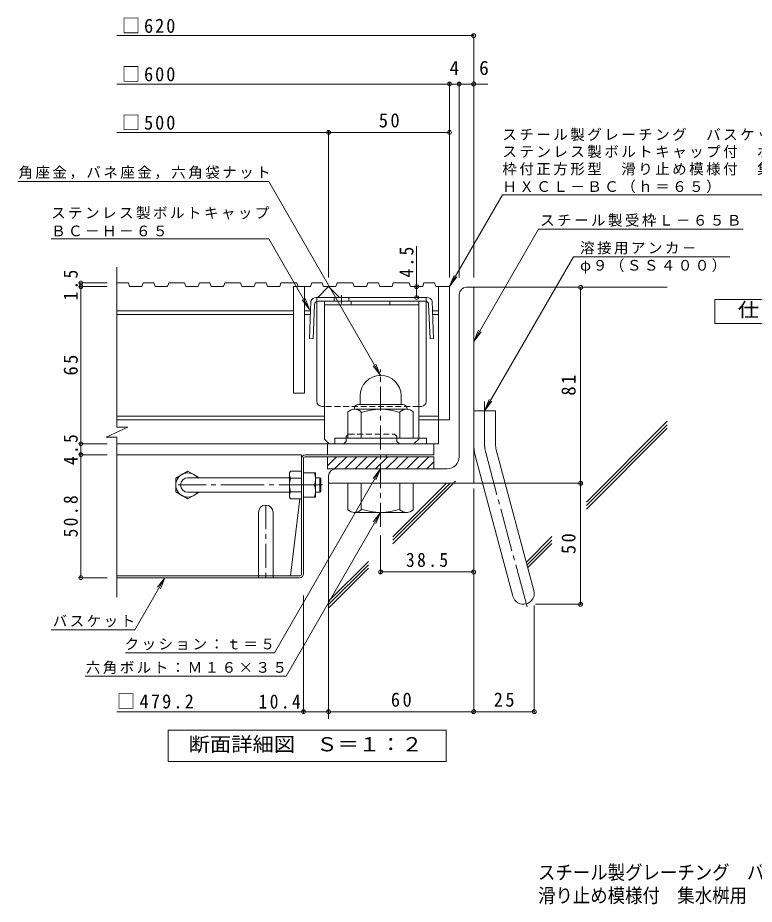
# Model space of a CAD drawing. Units: millimetres on the paper, enlarged 5 times, with parts at other scales. Extents: x -1338 to 1348, y -985 to 942.
# Drawn here: x -793 to -31, y -985 to -69 of the extents above; entities that cross this region are included whole.
import ezdxf
from ezdxf.enums import TextEntityAlignment as Align

# ---------------------------------------------------------------- set-up
doc = ezdxf.new("R2010")
doc.units = ezdxf.units.MM
doc.header["$LTSCALE"] = 5
doc.header["$PDMODE"] = 32
doc.header["$PDSIZE"] = 4
for name, pattern in [('CHAIN1', [8, 5, -1, 1, -1]), ('CHAIN2', [12, 9, -1, 1, -1]), ('DASHED1', [1.8, 1.2, -0.6])]:
    doc.linetypes.add(name, pattern=pattern)
for name, color, linetype, lineweight in [('D-1', 2, 'Continuous', 9), ('D-2', 3, 'Continuous', 9), ('D-4', 7, 'Continuous', 9), ('D-5', 7, 'Continuous', 9), ('D-6', 6, 'Continuous', 5), ('D-7', 2, 'Continuous', 9), ('D-8', 4, 'Continuous', 9), ('D-9', 2, 'Continuous', 9), ('D-B', 2, 'Continuous', 9)]:
    doc.layers.add(name, color=color, linetype=linetype, lineweight=lineweight)
doc.layers.add('F-0_F-0ﾚｲﾔ', color=2, linetype='Continuous')
doc.layers.add('F-F_F-Fﾚｲﾔ', color=2, linetype='Continuous')
doc.styles.add('ＭＳ ゴシック', font='')
doc.styles.get('ＭＳ ゴシック').set_extended_font_data('MS Gothic')

msp = doc.modelspace()

# ---------------------------------------------------------------- linework, layer by layer
at = {"layer": 'D-1'}
for p, q in [((-329.003, -347.417), (-321.503, -347.417)), ((-321.503, -549.917), (-321.503, -347.417)), ((-336.503, -522.417), (-336.503, -354.917)), ((-439.003, -459.668), (-439.003, -468.418)), ((-396.502, -459.643), (-396.502, -468.418)), ((-451.503, -503.418), (-451.503, -476.014)), ((-445.252, -472.917), (-445.252, -473.417)), ((-390.877, -473.417), (-444.628, -473.417)), ((-440.753, -468.418), (-394.752, -468.418)), ((-437.752, -503.418), (-437.752, -476.014)), ((-397.752, -503.418), (-397.752, -476.014)), ((-390.253, -472.917), (-390.253, -473.417)), ((-384.002, -503.418), (-384.002, -476.014)), ((-321.503, -474.917), (-299.003, -474.917)), ((-299.003, -509.455), (-299.003, -474.917)), ((-370.253, -503.418), (-465.253, -503.418)), ((-465.253, -509.167), (-465.253, -503.418)), ((-370.253, -509.167), (-370.253, -503.418)), ((-319.969, -521.102), (-280.989, -666.579)), ((-298.236, -515.279), (-259.256, -660.756)), ((-472.753, -522.418), (-362.752, -522.418)), ((-472.753, -534.917), (-472.753, -522.418)), ((-472.753, -531.759), (-463.411, -522.418)), ((-465.305, -534.917), (-452.805, -522.418)), ((-454.698, -534.917), (-442.198, -522.418)), ((-444.092, -534.917), (-431.592, -522.418)), ((-433.485, -534.917), (-420.985, -522.418)), ((-422.878, -534.917), (-410.379, -522.418)), ((-412.272, -534.917), (-399.772, -522.418)), ((-401.665, -534.917), (-389.166, -522.418)), ((-391.059, -534.917), (-378.559, -522.418)), ((-380.452, -534.917), (-367.952, -522.418)), ((-369.846, -534.917), (-362.752, -527.824)), ((-362.752, -534.917), (-362.752, -522.418)), ((-349.003, -534.917), (-472.753, -534.917)), ((-471.503, -542.417), (-471.503, -549.917)), ((-321.503, -549.917), (-471.503, -549.917)), ((-451.503, -549.918), (-451.503, -577.321)), ((-437.752, -549.918), (-437.752, -577.321)), ((-397.752, -549.918), (-397.752, -577.321)), ((-384.002, -549.918), (-384.002, -577.321)), ((-445.252, -580.418), (-445.252, -579.917)), ((-390.877, -579.917), (-444.628, -579.917)), ((-390.253, -580.418), (-390.253, -579.917))]:
    msp.add_line(p, q, dxfattribs=at)
at = {"layer": 'D-1', "linetype": 'CHAIN1'}
msp.add_line((-417.753, -595.048), (-417.753, -432.164), dxfattribs=at)
at = {"layer": 'D-1', "linetype": 'CHAIN2'}
for p, q in [((-310.253, -509.455), (-310.253, -465.405)), ((-309.103, -518.19), (-265.45, -681.107))]:
    msp.add_line(p, q, dxfattribs=at)
at = {"layer": 'D-1', "color": 3}
for p, q in [((-512.003, -544.167), (-617.003, -544.167)), ((-512.003, -559.167), (-617.003, -559.167))]:
    msp.add_line(p, q, dxfattribs=at)
at = {"layer": 'D-1', "color": 3, "linetype": 'CHAIN2'}
msp.add_line((-478.003, -551.667), (-627.003, -551.667), dxfattribs=at)
at = {"layer": 'D-1'}
for centre, radius, start, end in [((-329.003, -354.917), 7.5, 90, 180), ((-417.753, -459.668), 21.25, 0.06747, 180), ((-444.628, -483.817), 10.4, 48.6201, 131.38164), ((-440.753, -472.917), 4.5, 90, 180), ((-417.753, -533.418), 60, 70.52881, 109.47119), ((-390.877, -483.817), 10.4, 48.61835, 131.37988), ((-394.752, -472.917), 4.5, 0, 90), ((-276.503, -509.455), 45, 180, 195), ((-276.503, -509.455), 22.5, 180, 195.00002), ((-349.003, -522.417), 12.5, 270, 0), ((-464.003, -542.417), 7.5, 90, 180), ((-417.753, -519.917), 60, 250.52881, 289.47119), ((-444.628, -569.518), 10.4, 228.61835, 311.37988), ((-390.877, -569.518), 10.4, 228.6201, 311.38164), ((-270.122, -663.667), 11.25, 195.00014, 14.99991)]:
    msp.add_arc(centre, radius, start, end, dxfattribs=at)
at = {"layer": 'D-1', "linetype": 'CHAIN2'}
msp.add_arc((-276.503, -509.455), 33.75, 180, 194.99995, dxfattribs=at)
at = {"layer": 'D-1', "color": 3}
msp.add_arc((-617.003, -551.667), 7.5, 90, 270, dxfattribs=at)
at = {"layer": 'D-2'}
for p, q in [((-678.577, -342.917), (-690.337, -342.917)), ((-678.577, -342.917), (-677.299, -346.667)), ((-664.516, -346.667), (-677.299, -346.667)), ((-652.219, -342.917), (-650.941, -346.667)), ((-638.158, -346.667), (-650.941, -346.667)), ((-620.511, -342.917), (-619.233, -346.667)), ((-606.45, -346.667), (-619.233, -346.667)), ((-594.153, -342.917), (-592.875, -346.667)), ((-580.092, -346.667), (-592.875, -346.667)), ((-562.445, -342.917), (-561.166, -346.667)), ((-548.383, -346.667), (-561.166, -346.667)), ((-536.087, -342.917), (-534.809, -346.667)), ((-522.025, -346.667), (-534.809, -346.667)), ((-507.752, -346.667), (-507.752, -456.667)), ((-490.317, -346.667), (-507.752, -346.667)), ((-504.379, -342.917), (-503.101, -346.667)), ((-496.502, -346.667), (-496.502, -456.667)), ((-478.021, -342.917), (-476.743, -346.667)), ((-463.959, -346.667), (-476.743, -346.667)), ((-446.313, -342.917), (-445.035, -346.667)), ((-419.955, -342.917), (-418.677, -346.667)), ((-405.894, -346.667), (-418.677, -346.667)), ((-388.247, -342.917), (-386.969, -346.667)), ((-361.889, -342.917), (-360.611, -346.667)), ((-346.503, -346.667), (-360.611, -346.667)), ((-357.752, -346.667), (-357.752, -509.167)), ((-507.752, -371.668), (-690.337, -371.668)), ((-507.752, -375.417), (-690.337, -375.417)), ((-490.178, -371.668), (-496.502, -371.668)), ((-490.328, -375.417), (-496.502, -375.417)), ((-357.752, -371.668), (-364.077, -371.668)), ((-357.752, -375.417), (-363.926, -375.417)), ((-496.502, -456.667), (-507.752, -456.667)), ((-475.877, -480.418), (-690.337, -480.418)), ((-475.877, -484.168), (-690.337, -484.168)), ((-357.752, -480.418), (-378.377, -480.418)), ((-357.752, -484.168), (-378.377, -484.168)), ((-701.395, -502.219), (-679.096, -491.866)), ((-701.395, -502.219), (-690.337, -502.219)), ((-690.337, -667.417), (-690.337, -502.219)), ((-357.752, -509.167), (-690.337, -509.167)), ((-472.753, -520.418), (-472.753, -509.167)), ((-362.752, -520.418), (-362.752, -509.167)), ((-362.752, -520.418), (-472.753, -520.418))]:
    msp.add_line(p, q, dxfattribs=at)
for points in [[(-679.096, -491.866), (-690.337, -491.866), (-690.337, -326.668)], [(-652.219, -342.917), (-663.238, -342.917), (-664.516, -346.667)], [(-620.511, -342.917), (-636.879, -342.917), (-638.158, -346.667)], [(-594.153, -342.917), (-605.172, -342.917), (-606.45, -346.667)], [(-562.445, -342.917), (-578.813, -342.917), (-580.092, -346.667)], [(-536.087, -342.917), (-547.106, -342.917), (-548.383, -346.667)], [(-504.379, -342.917), (-520.747, -342.917), (-522.025, -346.667)], [(-478.021, -342.917), (-489.04, -342.917), (-490.317, -346.667)], [(-482.753, -357.917), (-471.503, -346.667), (-460.253, -357.917)], [(-446.313, -342.917), (-462.681, -342.917), (-463.959, -346.667)], [(-419.955, -342.917), (-430.974, -342.917), (-432.252, -346.667), (-445.035, -346.667)], [(-388.247, -342.917), (-404.615, -342.917), (-405.894, -346.667)], [(-361.889, -342.917), (-372.908, -342.917), (-374.186, -346.667), (-386.969, -346.667)], [(-346.503, -346.667), (-346.503, -484.167), (-357.752, -484.167)]]:
    msp.add_lwpolyline(points, dxfattribs=at)
at = {"layer": 'D-4'}
for p, q in [((-690.337, -87.417), (-321.503, -87.417)), ((-321.503, -337.417), (-321.503, -85.917)), ((-346.503, -337.417), (-346.503, -135.918)), ((-336.503, -337.417), (-336.503, -135.918)), ((-690.337, -137.417), (-306.82, -137.417)), ((-690.337, -187.417), (-346.503, -187.417)), ((-471.503, -337.417), (-471.503, -185.917)), ((-380.578, -346.667), (-380.578, -304.792)), ((-729.195, -342.917), (-700.337, -342.917)), ((-729.195, -346.667), (-700.337, -346.667)), ((-727.695, -342.917), (-727.695, -346.667)), ((-727.695, -346.667), (-727.695, -509.167)), ((-380.578, -357.917), (-380.578, -346.667)), ((-210.979, -549.917), (-210.979, -347.417)), ((-729.195, -509.167), (-700.337, -509.167)), ((-727.695, -509.167), (-727.695, -520.417)), ((-729.195, -520.417), (-700.337, -520.417)), ((-727.695, -520.417), (-727.695, -647.417)), ((-339.003, -549.917), (-209.479, -549.917)), ((-321.503, -555.136), (-321.503, -787.417)), ((-210.979, -674.917), (-210.979, -549.917)), ((-417.753, -603.682), (-417.753, -643.007)), ((-729.195, -647.417), (-700.337, -647.417)), ((-417.753, -641.507), (-321.503, -641.507)), ((-497.503, -787.417), (-497.503, -665.917)), ((-258.873, -676.167), (-258.873, -787.417)), ((-257.622, -674.917), (-209.479, -674.917)), ((-497.503, -785.917), (-690.337, -785.917)), ((-471.503, -785.917), (-497.503, -785.917)), ((-471.503, -785.917), (-258.873, -785.917))]:
    msp.add_line(p, q, dxfattribs=at)
for p in [(-321.503, -87.417), (-346.503, -137.417), (-336.503, -137.417), (-321.503, -137.417), (-471.503, -187.417), (-346.503, -187.417), (-727.695, -342.917), (-727.695, -346.667), (-380.578, -346.667), (-210.979, -347.417), (-380.578, -357.917), (-727.695, -509.167), (-727.695, -520.417), (-210.979, -549.917), (-417.753, -641.507), (-321.503, -641.507), (-727.695, -647.417), (-210.979, -674.917), (-497.503, -785.917), (-471.503, -785.917), (-321.503, -785.917), (-258.873, -785.917)]:
    msp.add_point(p, dxfattribs=at)
at = {"layer": 'D-5'}
for p, q in [((-792.939, -238.06), (-533.429, -238.06)), ((-533.429, -238.06), (-417.753, -438.418)), ((-291.846, -251.998), (73.154, -251.998)), ((-254.46, -287.256), (-321.503, -403.376)), ((-254.46, -287.256), (-43.052, -287.256)), ((-758.404, -297.184), (-533.404, -297.184)), ((-533.404, -297.184), (-491.129, -370.407)), ((-218.407, -315.836), (-310.253, -474.917)), ((-218.407, -315.836), (-56.586, -315.836)), ((-346.503, -346.667), (-338.893, -336.75)), ((-491.129, -370.407), (-498.738, -360.49)), ((-491.129, -370.407), (-495.912, -358.859)), ((-321.503, -403.376), (-316.719, -391.828)), ((-321.503, -403.376), (-313.893, -393.459)), ((-417.753, -438.418), (-425.362, -428.501)), ((-417.753, -438.418), (-422.536, -426.869)), ((-310.253, -474.917), (-305.469, -463.369)), ((-310.253, -474.917), (-302.643, -465)), ((-417.753, -534.917), (-527.455, -724.926)), ((-417.753, -534.917), (-425.363, -544.834)), ((-417.753, -534.917), (-422.537, -546.466)), ((-417.753, -579.917), (-425.363, -589.834)), ((-671.725, -701.176), (-640.688, -647.417)), ((-640.688, -647.417), (-648.297, -657.334)), ((-640.688, -647.417), (-645.471, -658.965)), ((-758.284, -701.176), (-671.725, -701.176)), ((-681.64, -724.926), (-527.455, -724.926)), ((-723.313, -749.258), (-515.522, -749.258))]:
    msp.add_line(p, q, dxfattribs=at)
for points in [[(-291.846, -251.998), (-346.503, -346.667), (-341.719, -335.119)], [(-515.522, -749.258), (-417.753, -579.917), (-422.537, -591.466)]]:
    msp.add_lwpolyline(points, dxfattribs=at)
at = {"layer": 'D-5', "color": 2}
for points in [[(-72.219, -384.917), (-72.219, -359.917), (40.281, -359.917), (40.281, -384.917)], [(-637.5, -837.5), (-637.5, -805), (-349.999, -805), (-349.999, -837.5)]]:
    msp.add_lwpolyline(points, close=True, dxfattribs=at)
at = {"layer": 'D-6'}
for p, q in [((-321.503, -347.417), (-121.503, -347.417)), ((-205.066, -569.423), (-121.503, -485.861)), ((-205.066, -572.957), (-121.503, -489.394)), ((-205.066, -576.494), (-121.503, -492.931)), ((-404.991, -612.313), (-340.507, -547.83)), ((-404.991, -608.777), (-345.531, -549.317)), ((-471.503, -549.917), (-471.503, -793.417)), ((-404.991, -605.243), (-349.605, -549.857)), ((-267.105, -631.462), (-240.689, -605.047)), ((-266.358, -634.25), (-240.689, -608.581)), ((-265.611, -637.038), (-240.689, -612.117)), ((-471.503, -671.754), (-430.348, -630.6)), ((-471.503, -675.289), (-430.348, -634.134)), ((-471.503, -678.824), (-430.348, -637.67))]:
    msp.add_line(p, q, dxfattribs=at)
at = {"layer": 'D-7'}
for p, q in [((-499.503, -520.417), (-690.337, -520.417)), ((-499.503, -643.751), (-499.503, -520.417)), ((-495.503, -520.417), (-411.994, -520.417)), ((-411.994, -520.417), (-411.994, -522.417)), ((-497.503, -643.417), (-497.503, -524.084)), ((-495.836, -522.417), (-411.994, -522.417)), ((-501.139, -566.042), (-511.033, -645.417)), ((-511.033, -645.417), (-690.337, -645.417)), ((-501.503, -647.417), (-690.337, -647.417)), ((-501.17, -645.417), (-511.033, -645.417))]:
    msp.add_line(p, q, dxfattribs=at)
for centre, radius, start, end in [((-495.503, -524.417), 4, 90, 180), ((-495.836, -524.084), 1.667, 90, 180), ((-501.503, -643.417), 4, 270, 0), ((-501.17, -643.751), 1.667, 270, 0)]:
    msp.add_arc(centre, radius, start, end, dxfattribs=at)
at = {"layer": 'D-8'}
for p, q in [((-475.877, -504.167), (-475.877, -361.667)), ((-475.877, -361.667), (-378.377, -361.667)), ((-475.877, -365.417), (-378.377, -365.417)), ((-448.095, -365.417), (-448.095, -361.667)), ((-408.095, -365.417), (-408.095, -361.667)), ((-378.377, -504.167), (-378.377, -361.667)), ((-475.877, -504.167), (-470.877, -509.167))]:
    msp.add_line(p, q, dxfattribs=at)
at = {"layer": 'D-8', "linetype": 'DASHED1'}
for p, q in [((-450.877, -499.167), (-403.377, -499.167)), ((-400.877, -506.667), (-398.377, -509.167)), ((-383.377, -509.167), (-398.377, -509.167)), ((-378.377, -504.167), (-383.377, -509.167))]:
    msp.add_line(p, q, dxfattribs=at)
at = {"layer": 'D-8', "color": 2}
for p, q in [((-497.503, -539.167), (-485.003, -539.167)), ((-485.003, -564.167), (-485.003, -539.167)), ((-497.503, -551.667), (-486.086, -551.667)), ((-497.503, -564.167), (-485.003, -564.167)), ((-544.003, -579.917), (-544.003, -647.417)), ((-529.003, -579.917), (-529.003, -647.417))]:
    msp.add_line(p, q, dxfattribs=at)
at = {"layer": 'D-8', "color": 3}
for p, q in [((-485.003, -544.167), (-480.753, -544.167)), ((-480.753, -544.167), (-479.503, -545.417)), ((-480.753, -559.167), (-480.753, -544.167)), ((-479.503, -557.917), (-479.503, -545.417)), ((-480.753, -559.167), (-479.503, -557.917)), ((-485.003, -559.167), (-480.753, -559.167))]:
    msp.add_line(p, q, dxfattribs=at)
at = {"layer": 'D-8', "color": 2, "linetype": 'CHAIN1'}
for p, q in [((-478.287, -551.667), (-485.941, -551.667)), ((-536.503, -572.417), (-536.503, -647.417))]:
    msp.add_line(p, q, dxfattribs=at)
at = {"layer": 'D-8', "linetype": 'DASHED1'}
for points in [[(-453.377, -506.667), (-453.377, -501.667), (-450.877, -499.167)], [(-400.877, -506.667), (-400.877, -501.667), (-403.377, -499.167)], [(-453.377, -506.667), (-455.877, -509.167), (-470.877, -509.167)]]:
    msp.add_lwpolyline(points, dxfattribs=at)
at = {"layer": 'D-8', "color": 2}
for centre, radius, start, end in [((-503.586, -545.417), 18.583, 340.34633, 19.65366), ((-503.586, -557.917), 18.583, 340.34633, 19.65366), ((-536.503, -579.917), 7.5, 0, 180)]:
    msp.add_arc(centre, radius, start, end, dxfattribs=at)
at = {"layer": 'D-9', "linetype": 'CHAIN1'}
msp.add_line((-458.235, -355.443), (-458.235, -364.142), dxfattribs=at)
at = {"layer": 'D-9'}
for p, q in [((-489.778, -361.667), (-491.329, -400.417)), ((-486.169, -365.267), (-487.582, -400.567)), ((-427.127, -357.917), (-484.521, -357.917)), ((-483.627, -465.417), (-483.627, -361.867)), ((-371.833, -361.667), (-482.422, -361.667)), ((-465.735, -357.917), (-465.735, -361.667)), ((-450.735, -357.917), (-450.735, -361.667)), ((-427.127, -357.917), (-369.734, -357.917)), ((-370.627, -465.417), (-370.627, -361.867)), ((-368.086, -365.267), (-366.672, -400.567)), ((-364.477, -361.667), (-362.925, -400.417)), ((-491.329, -400.417), (-487.582, -400.567)), ((-362.925, -400.417), (-366.672, -400.567)), ((-478.627, -470.417), (-475.877, -470.417)), ((-375.627, -470.417), (-378.377, -470.417))]:
    msp.add_line(p, q, dxfattribs=at)
at = {"layer": 'D-9', "linetype": 'DASHED1'}
for p, q in [((-483.627, -361.867), (-483.627, -357.917)), ((-370.627, -361.867), (-370.627, -357.917)), ((-378.377, -470.417), (-475.877, -470.417))]:
    msp.add_line(p, q, dxfattribs=at)
at = {"layer": 'D-9'}
for centre, radius, start, end in [((-484.574, -363.402), 5.485, 89.44382, 161.56279), ((-482.422, -365.417), 3.75, 90, 177.70665), ((-371.833, -365.417), 3.75, 2.29335, 90), ((-369.681, -363.402), 5.485, 18.43721, 90.55618), ((-478.627, -465.417), 5, 180, 270), ((-375.627, -465.417), 5, 270, 0)]:
    msp.add_arc(centre, radius, start, end, dxfattribs=at)
at = {"layer": 'D-B'}
for p, q in [((-617.003, -537.292), (-629.503, -544.509)), ((-617.003, -537.292), (-605.095, -544.167)), ((-512.003, -539.167), (-510.92, -537.292)), ((-512.003, -564.167), (-512.003, -539.167)), ((-499.503, -537.292), (-510.92, -537.292)), ((-629.503, -544.509), (-629.503, -558.825)), ((-510.92, -544.509), (-499.503, -544.509)), ((-617.003, -566.042), (-629.503, -558.825)), ((-617.003, -566.042), (-605.095, -559.167)), ((-512.003, -564.167), (-510.92, -566.042)), ((-510.92, -558.825), (-499.503, -558.825)), ((-499.503, -566.042), (-510.92, -566.042))]:
    msp.add_line(p, q, dxfattribs=at)
for centre, radius, start, end in [((-617.003, -551.667), 12.5, 36.87019, 323.12981), ((-503.798, -541.404), 8.224, 149.99998, 176.07924), ((-505.166, -540.817), 6.837, 180.2103, 212.68507), ((-487.796, -551.667), 24.207, 162.79973, 197.20026), ((-505.166, -562.518), 6.837, 147.31491, 179.78969), ((-503.798, -561.93), 8.224, 183.92075, 210)]:
    msp.add_arc(centre, radius, start, end, dxfattribs=at)

# ---------------------------------------------------------------- texts
at = {"layer": 'D-4', "color": 2, "style": 'ＭＳ ゴシック'}
for s, p in [('4', (-346.503, -132.417)), ('6', (-315.879, -132.417))]:
    msp.add_text(s, height=14.66, dxfattribs=at).set_placement(p, align=Align.BOTTOM_LEFT)
at = {"layer": 'D-4', "color": 2, "char_height": 14.66, "attachment_point": 7, "style": 'ＭＳ ゴシック'}
for s, insert in [('\\T1.21;\\W0.95;□620', (-685.337, -84.891)), ('\\T1.21;\\W0.95;□600', (-685.337, -134.893)), ('\\T1.21;\\W0.95;□500', (-685.337, -184.917)), ('\\T1.27;\\W0.95;50', (-419.628, -182.417)), ('\\T1.28;\\W0.9;38.5', (-391.503, -636.507)), ('\\T1.23;\\W0.95;□479.2', (-690.337, -782.917)), ('\\T1.28;\\W0.9;10.4', (-543.878, -782.917)), ('\\T1.27;\\W0.95;60', (-407.128, -780.917)), ('\\T1.27;\\W0.95;25', (-300.812, -780.917))]:
    msp.add_mtext(s, dxfattribs=dict(at, insert=insert))
at = {"layer": 'D-4', "color": 2, "char_height": 14.66, "attachment_point": 7, "rotation": 90, "style": 'ＭＳ ゴシック'}
for s, insert in [('\\T1.27;\\W0.9;4.5', (-383.578, -337.292)), ('\\T1.27;\\W0.9;1.5', (-730.695, -361.042)), ('\\T1.27;\\W0.95;65', (-730.695, -438.542)), ('\\T1.27;\\W0.95;81', (-215.979, -459.292)), ('\\T1.27;\\W0.9;4.5', (-730.695, -531.042)), ('\\T1.28;\\W0.9;50.8', (-730.695, -605.792)), ('\\T1.27;\\W0.95;50', (-215.979, -623.042))]:
    msp.add_mtext(s, dxfattribs=dict(at, insert=insert))
at = {"layer": 'D-5', "color": 2, "style": 'ＭＳ ゴシック', "width": 1.1}
for s, p in [('仕\u3000様', (-48.469, -382.417)), ('断面詳細図\u3000Ｓ＝１：２', (-616.25, -831.25))]:
    msp.add_text(s, height=14.66, dxfattribs=at).set_placement(p, align=Align.BOTTOM_LEFT)
at = {"layer": 'D-5', "char_height": 11, "attachment_point": 7, "style": 'ＭＳ ゴシック'}
for s, insert in [('\\T1.17;スチール製グレーチング\u3000バスケット付', (-291.846, -196.341)), ('\\T1.17;ステンレス製ボルトキャップ付\u3000ボルト固定式', (-291.846, -214.13)), ('\\T1.17;枠付正方形型\u3000滑り止め模様付\u3000集水桝用', (-291.846, -231.919)), ('\\T1.17;角座金，バネ座金，六角袋ナット', (-792.173, -235.73)), ('\\T1.17;ＨＸＣＬ－ＢＣ（ｈ＝６５）', (-291.846, -250.238)), ('\\T1.17;ステンレス製ボルトキャップ', (-758.404, -277.355)), ('\\T1.17;スチール製受枠Ｌ－６５Ｂ', (-252.902, -284.876)), ('\\T1.17;ＢＣ－Ｈ－６５', (-758.404, -294.855)), ('\\T1.17;溶接用アンカ－', (-211.586, -313.507)), ('\\T1.17;φ９（ＳＳ４００）', (-211.586, -333.166)), ('\\T1.17;バスケット', (-756.725, -698.797)), ('\\T1.17;クッション：ｔ＝５', (-682.456, -722.597)), ('\\T1.17;六角ボルト：Ｍ１６×３５', (-722.556, -746.928))]:
    msp.add_mtext(s, dxfattribs=dict(at, insert=insert))
at = {"layer": 'F-0_F-0ﾚｲﾔ', "style": 'ＭＳ ゴシック', "width": 0.9}
msp.add_text('滑り止め模様付\u3000集水桝用\u3000ＨＸＣＬ－ＢＣ\u3000５５６５－ｂ－Ｋ＋ＤＫ－５００－Ｚ', height=14.66, dxfattribs=at).set_placement((-254.973, -987.548), align=Align.BOTTOM_LEFT)
at = {"layer": 'F-F_F-Fﾚｲﾔ', "style": 'ＭＳ ゴシック', "width": 0.9}
msp.add_text('スチール製グレーチング\u3000バスケット付\u3000ステンレス製ボルトキャップ付\u3000ボルト固定式\u3000枠付正方形型', height=14.66, dxfattribs=at).set_placement((-254.973, -963.652), align=Align.BOTTOM_LEFT)

doc.saveas('drawing.dxf')
